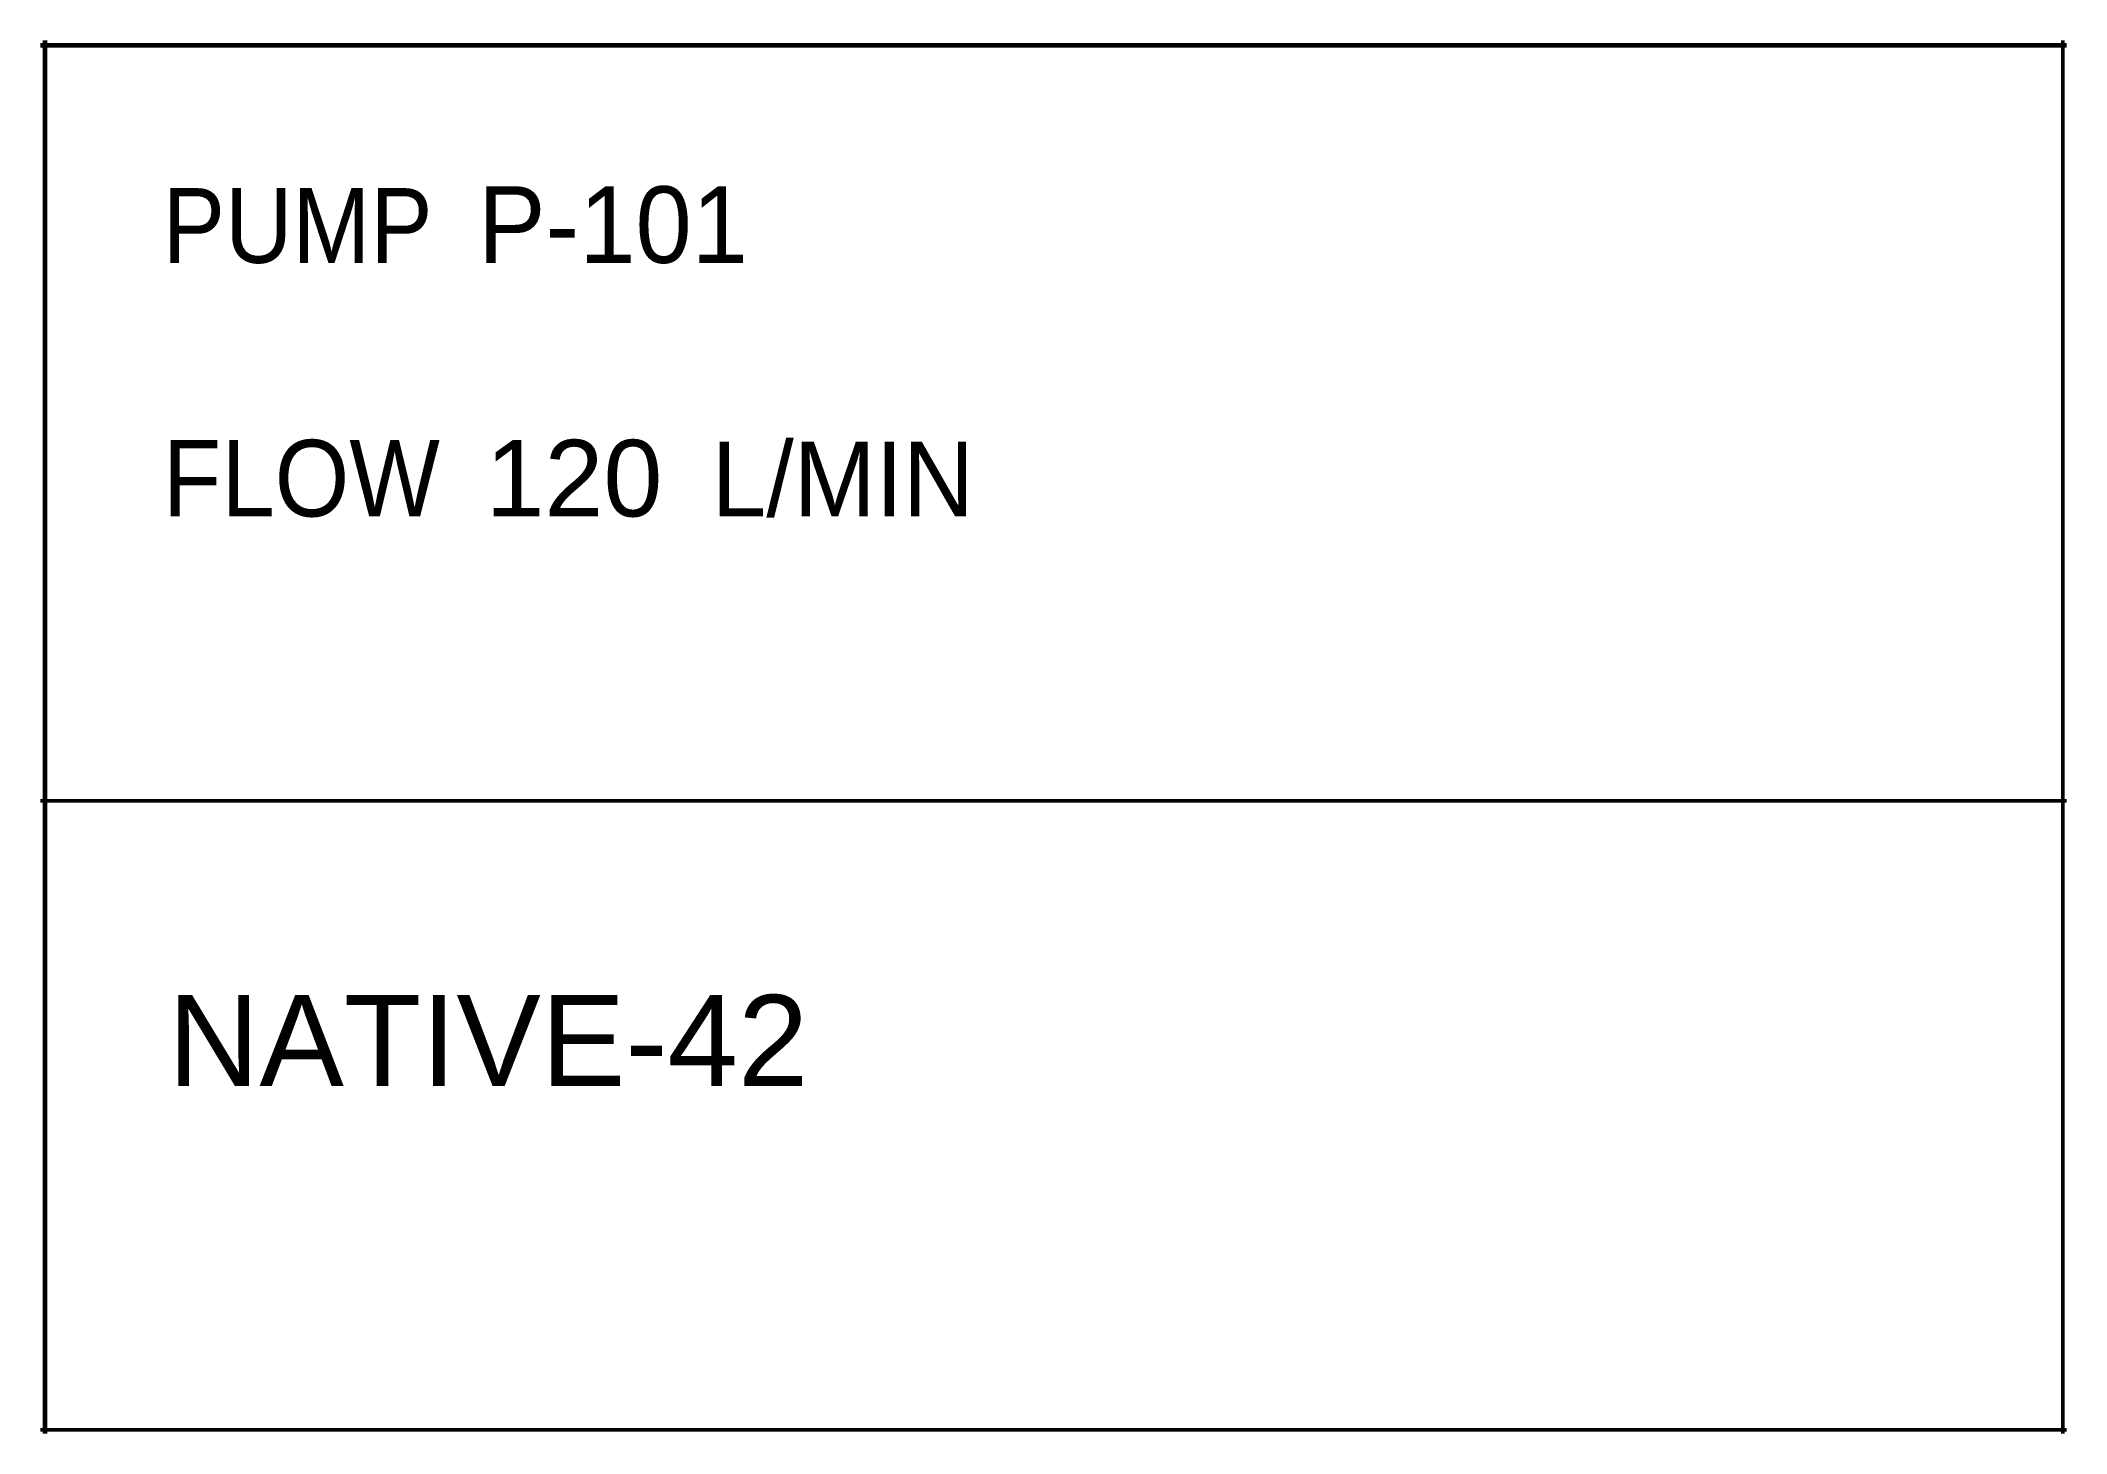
# Model space of a CAD drawing. Header units: millimetres. Extents: x 7 to 120, y 7 to 85.
import ezdxf
from ezdxf.enums import TextEntityAlignment as Align

# ---------------------------------------------------------------- set-up
doc = ezdxf.new("R2010")
doc.units = ezdxf.units.MM
for name, color, linetype, true_color in [('OCR_TEXT', 156, 'CONTINUOUS', 0x142846), ('PDF_000000_35', 250, 'CONTINUOUS', 0x000000), ('RASTER_LINE_HYPOTHESES', 250, 'CONTINUOUS', 0x000000)]:
    doc.layers.add(name, color=color, linetype=linetype, true_color=true_color)
doc.styles.add('RV_BDCF0158', font='arial.ttf')
doc.styles.add('RV_D44C12BC', font='arial.ttf')

msp = doc.modelspace()

# ---------------------------------------------------------------- linework, layer by layer
at = {"layer": 'RASTER_LINE_HYPOTHESES', "color": 250, "lineweight": 60, "true_color": 0x000000}
for p, q in [((7.26, 84.71), (7.26, 7.09)), ((7.01, 84.46), (119.89, 84.46))]:
    msp.add_line(p, q, dxfattribs=at)
at = {"layer": 'RASTER_LINE_HYPOTHESES', "color": 250, "lineweight": 50, "true_color": 0x000000}
for p, q in [((119.68, 84.71), (119.68, 7.09)), ((7.01, 42.34), (119.89, 42.34)), ((7.01, 7.29), (119.89, 7.29))]:
    msp.add_line(p, q, dxfattribs=at)

# ---------------------------------------------------------------- texts
at = {"layer": 'OCR_TEXT', "color": 156, "lineweight": 0, "true_color": 0x142846, "style": 'RV_D44C12BC'}
for s, height, p, p2 in [('PUMP', 4.166, (13.82, 72.32), (28.85, 72.32)), ('P-101', 4.267, (31.39, 72.32), (46.43, 72.32)), ('FLOW', 4.267, (13.82, 58.19), (29.26, 58.19)), ('120', 4.267, (31.8, 58.19), (41.66, 58.19)), ('L/MIN', 4.166, (44.4, 58.19), (59.03, 58.19))]:
    msp.add_text(s, height=height, dxfattribs=at).set_placement(p, p2, align=Align.FIT)
at = {"layer": 'PDF_000000_35', "color": 250, "lineweight": 35, "true_color": 0x000000, "style": 'RV_BDCF0158'}
msp.add_text('NATIVE-42', height=5.066, dxfattribs=at).set_placement((14.11, 26.46), (49.79, 26.46), align=Align.FIT)

doc.saveas('drawing.dxf')
